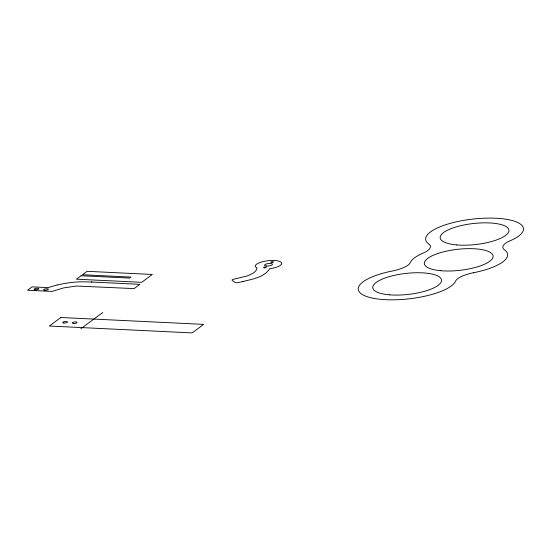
<?xml version="1.0" encoding="UTF-8"?>
<svg xmlns="http://www.w3.org/2000/svg" width="551" height="551" viewBox="0 0 551 551"><rect width="100%" height="100%" fill="white"/><g stroke="black" fill="none" stroke-linecap="round" stroke-linejoin="round"><path stroke-width="0.83" d="M80.845 328.713L102.727 312.52M57.29 284.943L47.923 287.629L32.103 286.871L27.55 290.239L52.069 291.417L63.689 287.891L75.198 286.217A18.031 5.51 -6.4 0 1 77.588 286.079L134.107 288.6L139.864 284.337L91.418 282.009M243.625 281.389L238.225 282.587A2.397 0.73 -6.4 0 1 235.112 282.484L232.164 280.349A2.397 0.73 -6.4 0 1 233.507 279.274L246.531 276.134A18.031 5.51 -6.4 0 0 248.398 275.472L252.943 273.289A20.8 6.357 -6.4 0 0 254.328 272.352L256.201 270.259L257.041 267.938A13.3 4.064 -6.4 0 1 263.681 261.436A13.3 4.064 -6.4 0 1 281.396 262.496A13.3 4.064 -6.4 0 1 269.714 268.695C264.198 277.525 252.296 279.054 243.032 281.52M91.976 282.036L81.121 281.781A37.785 11.55 -6.4 0 0 57.38 284.991M81.087 275.748L76.451 279.178L141.697 282.319L152.324 274.453L87.079 271.312L82.443 274.742L130.897 277.07L129.533 278.083L81.087 275.748M60.872 317.5L49.349 326.034L192.154 332.907L203.677 324.374L60.872 317.5M271.45 262.496A1.329 0.406 -6.4 0 0 273.461 261.952A1.329 0.406 -6.4 0 0 271.498 261.78A1.329 0.406 -6.4 0 0 271.45 262.496M264.232 267.834A1.329 0.406 -6.4 0 0 266.243 267.29A1.329 0.406 -6.4 0 0 264.287 267.125A1.329 0.406 -6.4 0 0 264.232 267.834M266.47 266.002A3.988 1.219 -6.4 0 0 272.49 264.37A3.988 1.219 -6.4 0 0 266.622 263.867A3.988 1.219 -6.4 0 0 266.47 266.002M73.428 323.465A2.397 0.73 -6.4 0 0 77.044 322.48A2.397 0.73 -6.4 0 0 73.517 322.177A2.397 0.73 -6.4 0 0 73.428 323.465M63.909 323.003A2.397 0.73 -6.4 0 0 67.518 322.025A2.397 0.73 -6.4 0 0 63.999 321.722A2.397 0.73 -6.4 0 0 63.909 323.003M35.236 289.812A2.397 0.73 -6.4 0 0 38.852 288.827A2.397 0.73 -6.4 0 0 35.326 288.524A2.397 0.73 -6.4 0 0 35.236 289.812M44.755 290.267A2.397 0.73 -6.4 0 0 48.371 289.289A2.397 0.73 -6.4 0 0 44.845 288.986A2.397 0.73 -6.4 0 0 44.755 290.267M473.66 272.711A49.197 15.042 -6.4 0 0 504.537 249.858A26.593 8.127 -6.4 0 1 510.088 240.801A49.197 15.042 -6.4 0 0 513.16 220.799A49.197 15.042 -6.4 0 0 450.67 223.245A49.197 15.042 -6.4 0 0 428.754 243.976A26.593 8.127 -6.4 0 1 423.202 253.033A49.197 15.042 -6.4 0 0 410.316 262.572A26.593 8.127 -6.4 0 1 392.216 271.023A49.197 15.042 -6.4 0 0 358.839 291.21A49.197 15.042 -6.4 0 0 407.506 299A49.197 15.042 -6.4 0 0 455.56 281.162A26.593 8.127 -6.4 0 1 473.66 272.711M389.288 294.806A34.575 10.565 -6.4 0 0 441.509 280.659A34.575 10.565 -6.4 0 0 390.631 276.265A34.575 10.565 -6.4 0 0 389.288 294.806M440.876 270.72A34.575 10.565 -6.4 0 0 493.104 256.573A34.575 10.565 -6.4 0 0 442.219 252.179A34.575 10.565 -6.4 0 0 440.876 270.72M456.703 244.913A34.575 10.565 -6.4 0 0 508.931 230.766A34.575 10.565 -6.4 0 0 458.046 226.371A34.575 10.565 -6.4 0 0 456.703 244.913"/></g></svg>
